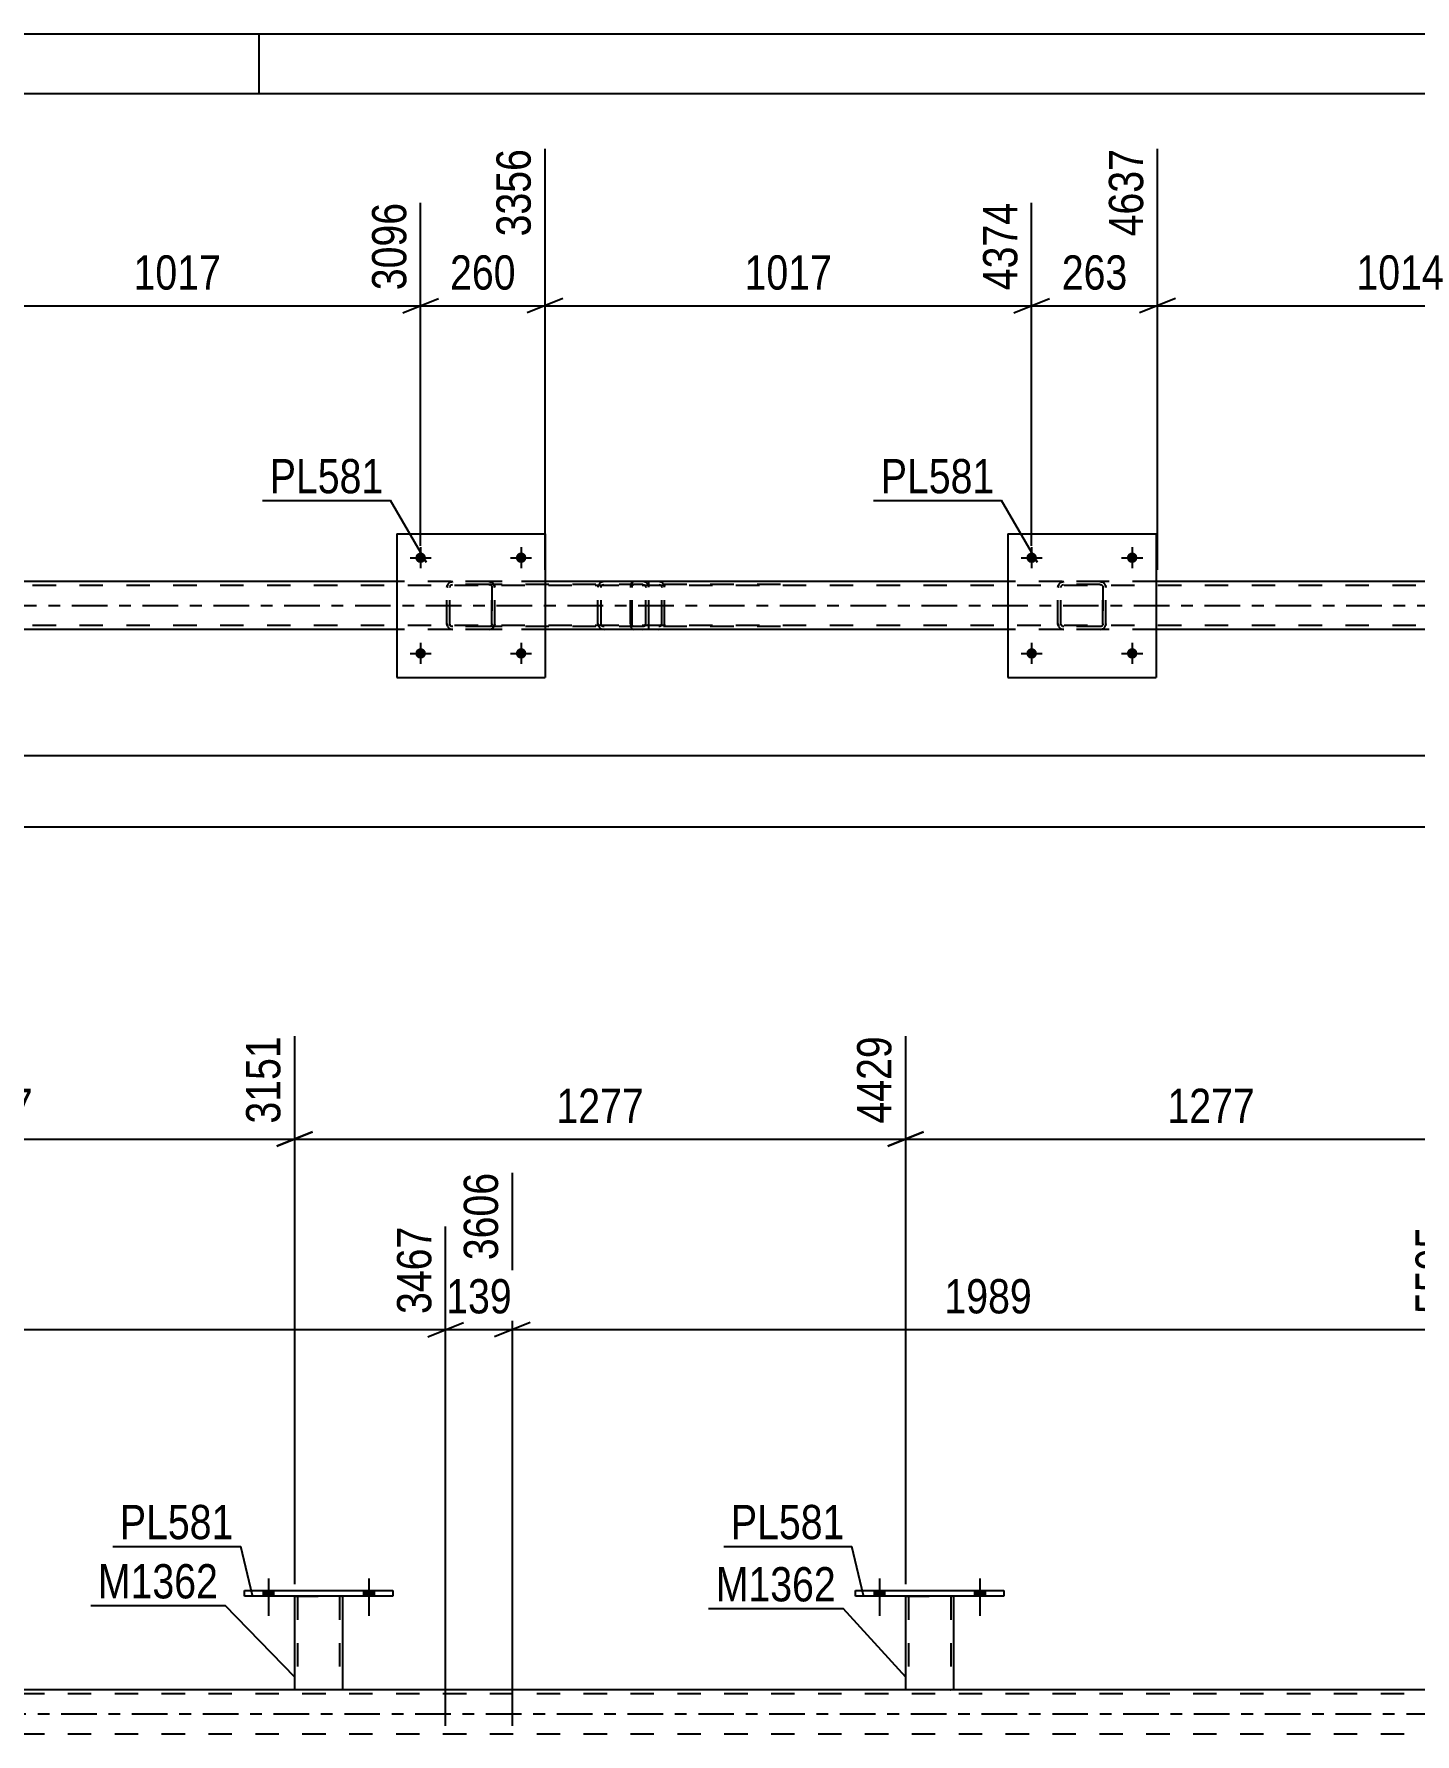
# Model space of a CAD drawing. Header units: millimetres. Extents: x 0 to 841, y 0 to 594.
# Drawn here: x 192.2 to 307.6, y 451.9 to 594 of the extents above; entities that cross this region are included whole.
import ezdxf

# ---------------------------------------------------------------- set-up
doc = ezdxf.new("R2010")
doc.units = ezdxf.units.MM
doc.linetypes.add('DXK_LINE_DOT2', pattern=[3.9198, 1.9599, -1.9599])
doc.linetypes.add('DXK_LINE_DOT3', pattern=[5.9187, 2.979, -0.9799, 0.9799, -0.9799])
doc.styles.add('Arial Narrow', font='ARIALN.TTF', dxfattribs={"height": 0.2})

# ---------------------------------------------------------------- blocks, each defined once
blk = doc.blocks.new('Unknown-232924716-1133 - 28920')
at = {"color": 5, "linetype": 'Continuous'}
for p, q in [((841, 594), (0, 594)), ((211, 589), (211, 594)), ((836, 589), (5, 589))]:
    blk.add_line(p, q, dxfattribs=at)
blk = doc.blocks.new('Part-232924716-2103 - 2062')
at = {"color": 7, "linetype": 'DXK_LINE_DOT2'}
for p, q in [((762.38, 547.89), (100.63, 547.89)), ((234.89, 548.21), (222.49, 548.21)), ((285.97, 548.21), (273.57, 548.21)), ((762.38, 544.53), (100.63, 544.53)), ((234.89, 544.21), (222.49, 544.21)), ((285.97, 544.21), (273.57, 544.21))]:
    blk.add_line(p, q, dxfattribs=at)
at = {"color": 2, "linetype": 'Continuous'}
for p, q in [((222.49, 548.21), (183.81, 548.21)), ((273.57, 548.21), (234.89, 548.21)), ((324.65, 548.21), (285.97, 548.21)), ((222.49, 544.21), (183.81, 544.21)), ((273.57, 544.21), (234.89, 544.21)), ((324.65, 544.21), (285.97, 544.21))]:
    blk.add_line(p, q, dxfattribs=at)
at = {"color": 7, "linetype": 'DXK_LINE_DOT3'}
blk.add_line((100.63, 546.21), (762.38, 546.21), dxfattribs=at)
blk = doc.blocks.new('Part-232924716-2172 - 2062')
at = {"color": 7, "linetype": 'DXK_LINE_DOT2'}
for p, q in [((243.06, 548.21), (227.93, 548.21)), ((243.06, 547.97), (227.93, 547.97)), ((239.34, 547.87), (239.31, 547.73)), ((239.31, 544.69), (239.31, 547.73)), ((239.35, 547.92), (239.34, 547.87)), ((239.57, 547.73), (239.59, 547.82)), ((239.57, 544.69), (239.57, 547.73)), ((239.59, 547.82), (239.64, 547.9)), ((239.83, 548.21), (239.63, 548.18)), ((239.64, 547.9), (239.73, 547.95)), ((239.73, 547.95), (239.83, 547.97)), ((243.26, 548.18), (243.06, 548.21)), ((243.06, 547.97), (243.16, 547.95)), ((243.16, 547.95), (243.24, 547.9)), ((243.24, 547.9), (243.3, 547.82)), ((243.3, 547.82), (243.32, 547.73)), ((243.32, 544.69), (243.32, 547.73)), ((243.54, 547.87), (243.53, 547.92)), ((243.57, 547.73), (243.54, 547.87)), ((243.57, 544.69), (243.57, 547.73)), ((243.06, 544.45), (227.93, 544.45)), ((239.31, 544.69), (239.33, 544.61)), ((239.33, 544.61), (239.35, 544.51)), ((239.58, 544.63), (239.57, 544.69)), ((239.59, 544.6), (239.58, 544.63)), ((239.64, 544.52), (239.59, 544.6)), ((239.73, 544.47), (239.64, 544.52)), ((239.83, 544.45), (239.73, 544.47)), ((243.16, 544.47), (243.06, 544.45)), ((243.24, 544.52), (243.16, 544.47)), ((243.3, 544.6), (243.24, 544.52)), ((243.3, 544.63), (243.32, 544.69)), ((243.3, 544.6), (243.3, 544.63)), ((243.53, 544.51), (243.55, 544.61)), ((243.55, 544.61), (243.57, 544.69)), ((243.06, 544.21), (227.93, 544.21)), ((239.63, 544.25), (239.83, 544.21)), ((243.06, 544.21), (243.26, 544.25))]:
    blk.add_line(p, q, dxfattribs=at)
for centre, start, end in [((239.81, 547.71), 110.7583, 155.68), ((243.08, 547.71), 24.32, 69.2417), ((239.81, 544.71), 204.32, 249.2417)]:
    blk.add_arc(centre, 0.496, start, end, dxfattribs=at)
blk = doc.blocks.new('Part-232924716-2186 - 2062')
at = {"color": 7, "linetype": 'DXK_LINE_DOT2'}
for p, q in [((242.04, 547.92), (242.02, 547.73)), ((242.02, 544.69), (242.02, 547.73)), ((242.1, 548.07), (242.04, 547.92)), ((242.19, 548.18), (242.1, 548.07)), ((242.16, 547.73), (242.17, 547.82)), ((242.16, 544.69), (242.16, 547.73)), ((242.17, 547.82), (242.2, 547.9)), ((242.29, 548.21), (242.19, 548.18)), ((242.2, 547.9), (242.24, 547.95)), ((242.24, 547.95), (242.29, 547.97)), ((254.58, 548.21), (242.29, 548.21)), ((254.58, 547.97), (242.29, 547.97)), ((243.57, 547.97), (243.57, 548.21)), ((244.58, 548.18), (244.39, 548.21)), ((244.39, 547.97), (244.48, 547.95)), ((244.48, 547.95), (244.56, 547.9)), ((244.56, 547.9), (244.62, 547.82)), ((244.62, 547.82), (244.64, 547.73)), ((244.64, 544.69), (244.64, 547.73)), ((244.86, 547.87), (244.85, 547.92)), ((244.89, 547.73), (244.86, 547.87)), ((244.89, 544.69), (244.89, 547.73)), ((242.02, 544.69), (242.04, 544.51)), ((242.04, 544.51), (242.1, 544.35)), ((242.17, 544.6), (242.16, 544.69)), ((242.2, 544.52), (242.17, 544.6)), ((242.24, 544.47), (242.2, 544.52)), ((242.29, 544.45), (242.24, 544.47)), ((254.58, 544.45), (242.29, 544.45)), ((243.57, 544.21), (243.57, 544.45)), ((244.48, 544.47), (244.39, 544.45)), ((244.56, 544.52), (244.48, 544.47)), ((244.62, 544.6), (244.56, 544.52)), ((244.62, 544.63), (244.64, 544.69)), ((244.62, 544.6), (244.62, 544.63)), ((244.85, 544.51), (244.87, 544.61)), ((244.87, 544.61), (244.89, 544.69)), ((242.1, 544.35), (242.19, 544.25)), ((242.19, 544.25), (242.29, 544.21)), ((254.58, 544.21), (242.29, 544.21)), ((244.39, 544.21), (244.58, 544.25))]:
    blk.add_line(p, q, dxfattribs=at)
blk.add_arc((244.4, 547.72), 0.492, 23.8494, 68.8059, dxfattribs=at)
blk = doc.blocks.new('Part-232924716-23510 - 2062')
at = {"color": 7, "linetype": 'DXK_LINE_DOT2'}
for p, q in [((277.77, 547.73), (277.81, 547.92)), ((277.81, 547.92), (277.77, 547.73)), ((277.77, 544.69), (277.77, 547.73)), ((277.77, 544.69), (277.77, 547.73)), ((278.01, 547.73), (278.03, 547.82)), ((278.01, 544.69), (278.01, 547.73)), ((278.01, 544.69), (278.01, 547.73)), ((278.03, 547.82), (278.08, 547.9)), ((278.07, 548.18), (278.25, 548.21)), ((278.25, 548.21), (278.07, 548.18)), ((278.08, 547.9), (278.16, 547.95)), ((278.16, 547.95), (278.25, 547.97)), ((281.29, 548.21), (278.25, 548.21)), ((281.29, 547.97), (278.25, 547.97)), ((281.29, 548.21), (281.47, 548.18)), ((281.47, 548.18), (281.29, 548.21)), ((281.29, 547.97), (281.38, 547.95)), ((281.38, 547.95), (281.46, 547.9)), ((281.46, 547.9), (281.51, 547.82)), ((281.51, 547.82), (281.53, 547.73)), ((281.53, 544.69), (281.53, 547.73)), ((281.53, 547.73), (281.53, 544.69)), ((281.73, 547.92), (281.77, 547.73)), ((281.77, 547.73), (281.73, 547.92)), ((281.77, 544.69), (281.77, 547.73)), ((281.77, 544.69), (281.77, 547.73)), ((277.81, 544.51), (277.77, 544.69)), ((277.77, 544.69), (277.81, 544.51)), ((278.03, 544.6), (278.01, 544.69)), ((278.08, 544.52), (278.03, 544.6)), ((278.16, 544.47), (278.08, 544.52)), ((278.25, 544.45), (278.16, 544.47)), ((281.29, 544.45), (278.25, 544.45)), ((281.38, 544.47), (281.29, 544.45)), ((281.46, 544.52), (281.38, 544.47)), ((281.51, 544.6), (281.46, 544.52)), ((281.53, 544.69), (281.51, 544.6)), ((281.77, 544.69), (281.73, 544.51)), ((281.73, 544.51), (281.77, 544.69)), ((278.25, 544.21), (278.07, 544.25)), ((278.07, 544.25), (278.25, 544.21)), ((281.29, 544.21), (278.25, 544.21)), ((281.47, 544.25), (281.29, 544.21)), ((281.29, 544.21), (281.47, 544.25))]:
    blk.add_line(p, q, dxfattribs=at)
at = {"color": 7, "linetype": 'DXK_LINE_DOT3'}
blk.add_line((279.77, 546.21), (279.77, 546.21), dxfattribs=at)
at = {"color": 7, "linetype": 'DXK_LINE_DOT2'}
for centre, start, end in [((278.25, 547.73), 112.5, 157.5), ((278.25, 547.73), 112.5, 157.5), ((281.29, 547.73), 22.5, 67.5), ((281.29, 547.73), 22.5, 67.5), ((278.25, 544.69), 202.5, 247.5), ((278.25, 544.69), 202.5, 247.5), ((281.29, 544.69), 292.5, 337.5), ((281.29, 544.69), 292.5, 337.5)]:
    blk.add_arc(centre, 0.48, start, end, dxfattribs=at)
blk = doc.blocks.new('Part-232924716-23511 - 2062')
at = {"color": 2, "linetype": 'Continuous'}
for p, q in [((273.57, 552.21), (273.57, 540.21)), ((273.57, 552.21), (285.97, 552.21)), ((285.97, 552.21), (285.97, 540.21)), ((273.57, 540.21), (285.97, 540.21))]:
    blk.add_line(p, q, dxfattribs=at)
blk = doc.blocks.new('Part-232924716-23512 - 2062')
at = {"color": 7, "linetype": 'DXK_LINE_DOT2'}
for p, q in [((226.69, 547.73), (226.73, 547.92)), ((226.73, 547.92), (226.69, 547.73)), ((226.69, 544.69), (226.69, 547.73)), ((226.69, 544.69), (226.69, 547.73)), ((226.93, 547.73), (226.95, 547.82)), ((226.93, 544.69), (226.93, 547.73)), ((226.93, 544.69), (226.93, 547.73)), ((226.95, 547.82), (227, 547.9)), ((226.99, 548.18), (227.17, 548.21)), ((227.17, 548.21), (226.99, 548.18)), ((227, 547.9), (227.08, 547.95)), ((227.08, 547.95), (227.17, 547.97)), ((230.21, 548.21), (227.17, 548.21)), ((230.21, 547.97), (227.17, 547.97)), ((230.21, 548.21), (230.39, 548.18)), ((230.39, 548.18), (230.21, 548.21)), ((230.21, 547.97), (230.3, 547.95)), ((230.3, 547.95), (230.38, 547.9)), ((230.38, 547.9), (230.43, 547.82)), ((230.43, 547.82), (230.45, 547.73)), ((230.45, 544.69), (230.45, 547.73)), ((230.45, 547.73), (230.45, 544.69)), ((230.65, 547.92), (230.69, 547.73)), ((230.69, 547.73), (230.65, 547.92)), ((230.69, 544.69), (230.69, 547.73)), ((230.69, 544.69), (230.69, 547.73)), ((226.73, 544.51), (226.69, 544.69)), ((226.69, 544.69), (226.73, 544.51)), ((226.95, 544.6), (226.93, 544.69)), ((227, 544.52), (226.95, 544.6)), ((227.08, 544.47), (227, 544.52)), ((227.17, 544.45), (227.08, 544.47)), ((230.21, 544.45), (227.17, 544.45)), ((230.3, 544.47), (230.21, 544.45)), ((230.38, 544.52), (230.3, 544.47)), ((230.43, 544.6), (230.38, 544.52)), ((230.45, 544.69), (230.43, 544.6)), ((230.69, 544.69), (230.65, 544.51)), ((230.65, 544.51), (230.69, 544.69)), ((227.17, 544.21), (226.99, 544.25)), ((226.99, 544.25), (227.17, 544.21)), ((230.21, 544.21), (227.17, 544.21)), ((230.39, 544.25), (230.21, 544.21)), ((230.21, 544.21), (230.39, 544.25))]:
    blk.add_line(p, q, dxfattribs=at)
at = {"color": 7, "linetype": 'DXK_LINE_DOT3'}
blk.add_line((228.69, 546.21), (228.69, 546.21), dxfattribs=at)
at = {"color": 7, "linetype": 'DXK_LINE_DOT2'}
for centre, start, end in [((227.17, 547.73), 112.5, 157.5), ((227.17, 547.73), 112.5, 157.5), ((230.21, 547.73), 22.5, 67.5), ((230.21, 547.73), 22.5, 67.5), ((227.17, 544.69), 202.5, 247.5), ((227.17, 544.69), 202.5, 247.5), ((230.21, 544.69), 292.5, 337.5), ((230.21, 544.69), 292.5, 337.5)]:
    blk.add_arc(centre, 0.48, start, end, dxfattribs=at)
blk = doc.blocks.new('Part-232924716-23513 - 2062')
at = {"color": 2, "linetype": 'Continuous'}
for p, q in [((222.49, 552.21), (222.49, 540.21)), ((222.49, 552.21), (234.89, 552.21)), ((234.89, 552.21), (234.89, 540.21)), ((222.49, 540.21), (234.89, 540.21))]:
    blk.add_line(p, q, dxfattribs=at)
blk = doc.blocks.new('Bolt-232924716-23539 - 2062')
at = {"linetype": 'Continuous'}
for points in [[(276.01, 542.21, -1), (275.13, 542.21, -1)], [(284.41, 542.21, -1), (283.53, 542.21, -1)]]:
    blk.add_hatch(color=1, dxfattribs=at).paths.add_polyline_path(points)
at = {"color": 1, "linetype": 'Continuous'}
for p, q in [((275.57, 543.09), (275.57, 541.33)), ((283.97, 543.09), (283.97, 541.33)), ((274.69, 542.21), (276.45, 542.21)), ((283.09, 542.21), (284.85, 542.21))]:
    blk.add_line(p, q, dxfattribs=at)
blk = doc.blocks.new('Bolt-232924716-23540 - 2062')
at = {"linetype": 'Continuous'}
for points in [[(276.01, 550.21, -1), (275.13, 550.21, -1)], [(284.41, 550.21, -1), (283.53, 550.21, -1)]]:
    blk.add_hatch(color=1, dxfattribs=at).paths.add_polyline_path(points)
at = {"color": 1, "linetype": 'Continuous'}
for p, q in [((274.69, 550.21), (276.45, 550.21)), ((275.57, 551.09), (275.57, 549.33)), ((283.09, 550.21), (284.85, 550.21)), ((283.97, 551.09), (283.97, 549.33))]:
    blk.add_line(p, q, dxfattribs=at)
blk = doc.blocks.new('Bolt-232924716-23541 - 2062')
at = {"linetype": 'Continuous'}
for points in [[(224.93, 542.21, -1), (224.05, 542.21, -1)], [(233.33, 542.21, -1), (232.45, 542.21, -1)]]:
    blk.add_hatch(color=1, dxfattribs=at).paths.add_polyline_path(points)
at = {"color": 1, "linetype": 'Continuous'}
for p, q in [((224.49, 543.09), (224.49, 541.33)), ((232.89, 543.09), (232.89, 541.33)), ((223.61, 542.21), (225.37, 542.21)), ((232.01, 542.21), (233.77, 542.21))]:
    blk.add_line(p, q, dxfattribs=at)
blk = doc.blocks.new('Bolt-232924716-23542 - 2062')
at = {"linetype": 'Continuous'}
for points in [[(224.93, 550.21, -1), (224.05, 550.21, -1)], [(233.33, 550.21, -1), (232.45, 550.21, -1)]]:
    blk.add_hatch(color=1, dxfattribs=at).paths.add_polyline_path(points)
at = {"color": 1, "linetype": 'Continuous'}
for p, q in [((223.61, 550.21), (225.37, 550.21)), ((224.49, 551.09), (224.49, 549.33)), ((232.01, 550.21), (233.77, 550.21)), ((232.89, 551.09), (232.89, 549.33))]:
    blk.add_line(p, q, dxfattribs=at)
blk = doc.blocks.new('Part-232924716-2518 - 2334')
at = {"color": 7, "linetype": 'DXK_LINE_DOT2'}
for p, q in [((749.65, 455.22), (87.9, 455.22)), ((217.96, 455.54), (213.96, 455.54)), ((269.04, 455.54), (265.04, 455.54)), ((749.65, 451.86), (87.9, 451.86))]:
    blk.add_line(p, q, dxfattribs=at)
at = {"color": 2, "linetype": 'Continuous'}
for p, q in [((213.96, 455.54), (166.88, 455.54)), ((265.04, 455.54), (217.96, 455.54)), ((316.12, 455.54), (269.04, 455.54))]:
    blk.add_line(p, q, dxfattribs=at)
at = {"color": 7, "linetype": 'DXK_LINE_DOT3'}
blk.add_line((87.9, 453.54), (749.65, 453.54), dxfattribs=at)
blk = doc.blocks.new('Bolt-232924716-23905 - 2334')
at = {"linetype": 'Continuous'}
for points in [[(211.32, 463.38), (212.2, 463.38), (212.2, 463.86), (211.32, 463.86)], [(219.72, 463.38), (220.6, 463.38), (220.6, 463.86), (219.72, 463.86)]]:
    blk.add_hatch(color=1, dxfattribs=at).paths.add_polyline_path(points)
at = {"color": 1, "linetype": 'Continuous'}
for p, q in [((211.76, 464.86), (211.76, 461.74)), ((220.16, 464.86), (220.16, 461.74)), ((211.32, 463.86), (211.32, 463.38)), ((212.2, 463.86), (212.2, 463.38)), ((219.72, 463.86), (219.72, 463.38)), ((220.6, 463.86), (220.6, 463.38))]:
    blk.add_line(p, q, dxfattribs=at)
blk = doc.blocks.new('Bolt-232924716-23902 - 2334')
at = {"linetype": 'Continuous'}
for points in [[(262.4, 463.38), (263.28, 463.38), (263.28, 463.86), (262.4, 463.86)], [(270.8, 463.38), (271.68, 463.38), (271.68, 463.86), (270.8, 463.86)]]:
    blk.add_hatch(color=1, dxfattribs=at).paths.add_polyline_path(points)
at = {"color": 1, "linetype": 'Continuous'}
for p, q in [((262.84, 464.86), (262.84, 461.74)), ((271.24, 464.86), (271.24, 461.74)), ((262.4, 463.86), (262.4, 463.38)), ((263.28, 463.86), (263.28, 463.38)), ((270.8, 463.86), (270.8, 463.38)), ((271.68, 463.86), (271.68, 463.38))]:
    blk.add_line(p, q, dxfattribs=at)
blk = doc.blocks.new('Part-232924716-23874 - 2334')
at = {"color": 2, "linetype": 'Continuous'}
for p, q in [((260.84, 463.38), (260.84, 463.86)), ((260.84, 463.86), (273.24, 463.86)), ((273.24, 463.38), (260.84, 463.38)), ((273.24, 463.86), (273.24, 463.38))]:
    blk.add_line(p, q, dxfattribs=at)
blk = doc.blocks.new('Part-232924716-23873 - 2334')
at = {"color": 2, "linetype": 'Continuous'}
for p, q in [((265.04, 455.54), (265.04, 463.38)), ((269.04, 463.38), (269.04, 455.54)), ((269, 455.54), (265.04, 455.54)), ((269.04, 455.54), (269, 455.54))]:
    blk.add_line(p, q, dxfattribs=at)
at = {"color": 7, "linetype": 'DXK_LINE_DOT2'}
for p, q in [((265.04, 463.38), (269.04, 463.38)), ((265.04, 463.38), (265.04, 463.38)), ((265.04, 463.38), (265.04, 463.38)), ((265.28, 463.38), (265.28, 455.54)), ((268.8, 463.38), (268.8, 455.54)), ((269.04, 463.38), (269.04, 463.38)), ((269.04, 463.38), (269.04, 463.38)), ((268.78, 455.54), (268.8, 455.54))]:
    blk.add_line(p, q, dxfattribs=at)
blk = doc.blocks.new('Part-232924716-23875 - 2334')
at = {"color": 2, "linetype": 'Continuous'}
for p, q in [((213.96, 455.54), (213.96, 463.38)), ((217.96, 463.38), (217.96, 455.54)), ((217.92, 455.54), (213.96, 455.54)), ((217.96, 455.54), (217.92, 455.54))]:
    blk.add_line(p, q, dxfattribs=at)
at = {"color": 7, "linetype": 'DXK_LINE_DOT2'}
for p, q in [((213.96, 463.38), (217.96, 463.38)), ((213.96, 463.38), (213.96, 463.38)), ((213.96, 463.38), (213.96, 463.38)), ((214.2, 463.38), (214.2, 455.54)), ((217.72, 463.38), (217.72, 455.54)), ((217.96, 463.38), (217.96, 463.38)), ((217.96, 463.38), (217.96, 463.38)), ((217.7, 455.54), (217.72, 455.54))]:
    blk.add_line(p, q, dxfattribs=at)
blk = doc.blocks.new('Part-232924716-23876 - 2334')
at = {"color": 2, "linetype": 'Continuous'}
for p, q in [((209.76, 463.38), (209.76, 463.86)), ((209.76, 463.86), (222.16, 463.86)), ((222.16, 463.38), (209.76, 463.38)), ((222.16, 463.86), (222.16, 463.38))]:
    blk.add_line(p, q, dxfattribs=at)
blk = doc.blocks.new('Bolt-232924716-23903 - 2334')
at = {"linetype": 'Continuous'}
for points in [[(262.4, 463.38), (263.28, 463.38), (263.28, 463.86), (262.4, 463.86)], [(270.8, 463.38), (271.68, 463.38), (271.68, 463.86), (270.8, 463.86)]]:
    blk.add_hatch(color=1, dxfattribs=at).paths.add_polyline_path(points)
at = {"color": 1, "linetype": 'Continuous'}
for p, q in [((262.84, 464.86), (262.84, 461.74)), ((271.24, 464.86), (271.24, 461.74)), ((262.4, 463.86), (262.4, 463.38)), ((263.28, 463.86), (263.28, 463.38)), ((270.8, 463.86), (270.8, 463.38)), ((271.68, 463.86), (271.68, 463.38))]:
    blk.add_line(p, q, dxfattribs=at)
blk = doc.blocks.new('Bolt-232924716-23904 - 2334')
at = {"linetype": 'Continuous'}
for points in [[(211.32, 463.38), (212.2, 463.38), (212.2, 463.86), (211.32, 463.86)], [(219.72, 463.38), (220.6, 463.38), (220.6, 463.86), (219.72, 463.86)]]:
    blk.add_hatch(color=1, dxfattribs=at).paths.add_polyline_path(points)
at = {"color": 1, "linetype": 'Continuous'}
for p, q in [((211.76, 464.86), (211.76, 461.74)), ((220.16, 464.86), (220.16, 461.74)), ((211.32, 463.86), (211.32, 463.38)), ((212.2, 463.86), (212.2, 463.38)), ((219.72, 463.86), (219.72, 463.38)), ((220.6, 463.86), (220.6, 463.38))]:
    blk.add_line(p, q, dxfattribs=at)
blk = doc.blocks.new('StraightDimension-232924716-8908 - 2062')
at = {"color": 7, "linetype": 'Continuous'}
blk.add_line((100.63, 533.68), (799.5, 533.68), dxfattribs=at)
blk = doc.blocks.new('StraightDimension-232924716-26391 - 2062')
at = {"color": 7, "linetype": 'Continuous'}
blk.add_line((99.99, 527.71), (800.14, 527.71), dxfattribs=at)
blk = doc.blocks.new('StraightDimension-232924716-26425 - 2062')
at = {"color": 7, "linetype": 'Continuous'}
for p, q in [((286.09, 549.21), (286.09, 584.39)), ((326.65, 551.21), (326.65, 579.89)), ((287.59, 571.88), (284.59, 570.68)), ((325.15, 570.68), (328.15, 571.88)), ((286.09, 571.28), (326.65, 571.28))]:
    blk.add_line(p, q, dxfattribs=at)
at = {"color": 0}
blk.add_wipeout([(310.63, 572.03), (310.63, 576.23), (302.12, 576.23), (302.12, 572.03)], dxfattribs=at)
at = {"color": 3, "style": 'Arial Narrow'}
blk.add_text('1014', height=2.863, dxfattribs=at).set_placement((302.72, 572.63))
at = {"color": 0, "linetype": 'Continuous'}
blk.add_wipeout([(326.05, 580.49), (321.85, 580.49), (321.85, 571.98), (326.05, 571.98)], dxfattribs=at)
at = {"color": 3, "linetype": 'Continuous', "style": 'Arial Narrow'}
blk.add_text('5651', height=2.863, rotation=90.0002, dxfattribs=at).set_placement((325.45, 572.58))
blk = doc.blocks.new('StraightDimension-232924716-26426 - 2062')
at = {"color": 7, "linetype": 'Continuous'}
for p, q in [((286.09, 549.21), (286.09, 584.39)), ((275.57, 551.21), (275.57, 579.89)), ((274.07, 570.68), (277.07, 571.88)), ((287.59, 571.88), (284.59, 570.68)), ((275.57, 571.28), (286.09, 571.28))]:
    blk.add_line(p, q, dxfattribs=at)
at = {"color": 0}
blk.add_wipeout([(284.17, 572.03), (284.17, 576.23), (277.49, 576.23), (277.49, 572.03)], dxfattribs=at)
at = {"color": 3, "style": 'Arial Narrow'}
blk.add_text('263', height=2.863, dxfattribs=at).set_placement((278.09, 572.63))
at = {"color": 0, "linetype": 'Continuous'}
blk.add_wipeout([(285.49, 584.99), (281.29, 584.99), (281.29, 576.48), (285.49, 576.48)], dxfattribs=at)
at = {"color": 3, "linetype": 'Continuous', "style": 'Arial Narrow'}
blk.add_text('4637', height=2.863, rotation=90.0002, dxfattribs=at).set_placement((284.89, 577.08))
blk = doc.blocks.new('StraightDimension-232924716-26427 - 2062')
at = {"color": 7, "linetype": 'Continuous'}
for p, q in [((234.89, 549.21), (234.89, 584.39)), ((275.57, 551.21), (275.57, 579.89)), ((236.39, 571.88), (233.39, 570.68)), ((274.07, 570.68), (277.07, 571.88)), ((234.89, 571.28), (275.57, 571.28))]:
    blk.add_line(p, q, dxfattribs=at)
at = {"color": 0}
blk.add_wipeout([(259.49, 572.03), (259.49, 576.23), (250.97, 576.23), (250.97, 572.03)], dxfattribs=at)
at = {"color": 3, "style": 'Arial Narrow'}
blk.add_text('1017', height=2.863, dxfattribs=at).set_placement((251.57, 572.63))
at = {"color": 0, "linetype": 'Continuous'}
blk.add_wipeout([(274.97, 580.49), (270.77, 580.49), (270.77, 571.98), (274.97, 571.98)], dxfattribs=at)
at = {"color": 3, "linetype": 'Continuous', "style": 'Arial Narrow'}
blk.add_text('4374', height=2.863, rotation=90.0002, dxfattribs=at).set_placement((274.37, 572.58))
blk = doc.blocks.new('StraightDimension-232924716-26428 - 2062')
at = {"color": 7, "linetype": 'Continuous'}
for p, q in [((234.89, 549.21), (234.89, 584.39)), ((224.49, 551.21), (224.49, 579.89)), ((222.99, 570.68), (225.99, 571.88)), ((236.39, 571.88), (233.39, 570.68)), ((224.49, 571.28), (234.89, 571.28))]:
    blk.add_line(p, q, dxfattribs=at)
at = {"color": 0}
blk.add_wipeout([(233.03, 572.03), (233.03, 576.23), (226.35, 576.23), (226.35, 572.03)], dxfattribs=at)
at = {"color": 3, "style": 'Arial Narrow'}
blk.add_text('260', height=2.863, dxfattribs=at).set_placement((226.95, 572.63))
at = {"color": 0, "linetype": 'Continuous'}
blk.add_wipeout([(234.29, 584.99), (230.09, 584.99), (230.09, 576.48), (234.29, 576.48)], dxfattribs=at)
at = {"color": 3, "linetype": 'Continuous', "style": 'Arial Narrow'}
blk.add_text('3356', height=2.863, rotation=90.0002, dxfattribs=at).set_placement((233.69, 577.08))
blk = doc.blocks.new('StraightDimension-232924716-26429 - 2062')
at = {"color": 7, "linetype": 'Continuous'}
for p, q in [((183.81, 549.21), (183.81, 584.39)), ((224.49, 551.21), (224.49, 579.89)), ((185.31, 571.88), (182.31, 570.68)), ((222.99, 570.68), (225.99, 571.88)), ((183.81, 571.28), (224.49, 571.28))]:
    blk.add_line(p, q, dxfattribs=at)
at = {"color": 0}
blk.add_wipeout([(208.41, 572.03), (208.41, 576.23), (199.89, 576.23), (199.89, 572.03)], dxfattribs=at)
at = {"color": 3, "style": 'Arial Narrow'}
blk.add_text('1017', height=2.863, dxfattribs=at).set_placement((200.49, 572.63))
at = {"color": 0, "linetype": 'Continuous'}
blk.add_wipeout([(223.89, 580.49), (219.69, 580.49), (219.69, 571.98), (223.89, 571.98)], dxfattribs=at)
at = {"color": 3, "linetype": 'Continuous', "style": 'Arial Narrow'}
blk.add_text('3096', height=2.863, rotation=90.0002, dxfattribs=at).set_placement((223.29, 572.58))
blk = doc.blocks.new('StraightDimension-232924716-8203 - 2334')
at = {"color": 7, "linetype": 'Continuous'}
for p, q in [((232.16, 452.54), (232.16, 498.79)), ((311.72, 452.54), (311.72, 494.29)), ((233.66, 486.28), (230.66, 485.08)), ((310.22, 485.08), (313.22, 486.28)), ((232.16, 485.68), (311.72, 485.68))]:
    blk.add_line(p, q, dxfattribs=at)
at = {"color": 0}
blk.add_wipeout([(276.19, 486.43), (276.19, 490.63), (267.68, 490.63), (267.68, 486.43)], dxfattribs=at)
at = {"color": 3, "style": 'Arial Narrow'}
blk.add_text('1989', height=2.863, dxfattribs=at).set_placement((268.28, 487.03))
at = {"color": 0, "linetype": 'Continuous'}
blk.add_wipeout([(311.12, 494.89), (306.92, 494.89), (306.92, 486.38), (311.12, 486.38)], dxfattribs=at)
at = {"color": 3, "linetype": 'Continuous', "style": 'Arial Narrow'}
blk.add_text('5595', height=2.863, rotation=90.0002, dxfattribs=at).set_placement((310.52, 486.98))
blk = doc.blocks.new('StraightDimension-232924716-30156 - 2334')
at = {"color": 7, "linetype": 'Continuous'}
for p, q in [((162.88, 464.38), (162.88, 510.21)), ((213.96, 464.38), (213.96, 510.21)), ((164.38, 502.2), (161.38, 501)), ((212.46, 501), (215.46, 502.2)), ((162.88, 501.6), (213.96, 501.6))]:
    blk.add_line(p, q, dxfattribs=at)
at = {"color": 0}
blk.add_wipeout([(192.67, 502.35), (192.67, 506.55), (184.16, 506.55), (184.16, 502.35)], dxfattribs=at)
at = {"color": 3, "style": 'Arial Narrow'}
blk.add_text('1277', height=2.863, dxfattribs=at).set_placement((184.76, 502.95))
at = {"color": 0, "linetype": 'Continuous'}
blk.add_wipeout([(213.36, 510.81), (209.16, 510.81), (209.16, 502.3), (213.36, 502.3)], dxfattribs=at)
at = {"color": 3, "linetype": 'Continuous', "style": 'Arial Narrow'}
blk.add_text('3151', height=2.863, rotation=90.0002, dxfattribs=at).set_placement((212.76, 502.9))
blk = doc.blocks.new('StraightDimension-232924716-30155 - 2334')
at = {"color": 7, "linetype": 'Continuous'}
for p, q in [((213.96, 464.38), (213.96, 510.21)), ((265.04, 464.38), (265.04, 510.21)), ((215.46, 502.2), (212.46, 501)), ((263.54, 501), (266.54, 502.2)), ((213.96, 501.6), (265.04, 501.6))]:
    blk.add_line(p, q, dxfattribs=at)
at = {"color": 0}
blk.add_wipeout([(243.76, 502.35), (243.76, 506.55), (235.24, 506.55), (235.24, 502.35)], dxfattribs=at)
at = {"color": 3, "style": 'Arial Narrow'}
blk.add_text('1277', height=2.863, dxfattribs=at).set_placement((235.84, 502.95))
at = {"color": 0, "linetype": 'Continuous'}
blk.add_wipeout([(264.44, 510.81), (260.24, 510.81), (260.24, 502.3), (264.44, 502.3)], dxfattribs=at)
at = {"color": 3, "linetype": 'Continuous', "style": 'Arial Narrow'}
blk.add_text('4429', height=2.863, rotation=90.0002, dxfattribs=at).set_placement((263.84, 502.9))
blk = doc.blocks.new('StraightDimension-232924716-30154 - 2334')
at = {"color": 7, "linetype": 'Continuous'}
for p, q in [((265.04, 464.38), (265.04, 510.21)), ((316.12, 464.38), (316.12, 510.21)), ((266.54, 502.2), (263.54, 501)), ((314.62, 501), (317.62, 502.2)), ((265.04, 501.6), (316.12, 501.6))]:
    blk.add_line(p, q, dxfattribs=at)
at = {"color": 0}
blk.add_wipeout([(294.84, 502.35), (294.84, 506.55), (286.32, 506.55), (286.32, 502.35)], dxfattribs=at)
at = {"color": 3, "style": 'Arial Narrow'}
blk.add_text('1277', height=2.863, dxfattribs=at).set_placement((286.92, 502.95))
at = {"color": 0, "linetype": 'Continuous'}
blk.add_wipeout([(315.52, 510.81), (311.32, 510.81), (311.32, 502.3), (315.52, 502.3)], dxfattribs=at)
at = {"color": 3, "linetype": 'Continuous', "style": 'Arial Narrow'}
blk.add_text('5706', height=2.863, rotation=90.0002, dxfattribs=at).set_placement((314.92, 502.9))
blk = doc.blocks.new('StraightDimension-232924716-8204 - 2334')
at = {"color": 7, "linetype": 'Continuous'}
for p, q in [((232.16, 452.54), (232.16, 498.79)), ((226.58, 452.54), (226.58, 494.29)), ((225.08, 485.08), (228.08, 486.28)), ((233.66, 486.28), (230.66, 485.08)), ((226.58, 485.68), (232.16, 485.68))]:
    blk.add_line(p, q, dxfattribs=at)
at = {"color": 0}
blk.add_wipeout([(232.71, 486.43), (232.71, 490.63), (226.03, 490.63), (226.03, 486.43)], dxfattribs=at)
at = {"color": 3, "style": 'Arial Narrow'}
blk.add_text('139', height=2.863, dxfattribs=at).set_placement((226.63, 487.03))
at = {"color": 0, "linetype": 'Continuous'}
blk.add_wipeout([(231.56, 499.39), (227.36, 499.39), (227.36, 490.88), (231.56, 490.88)], dxfattribs=at)
at = {"color": 3, "linetype": 'Continuous', "style": 'Arial Narrow'}
blk.add_text('3606', height=2.863, rotation=90.0002, dxfattribs=at).set_placement((230.96, 491.48))
blk = doc.blocks.new('StraightDimension-232924716-8205 - 2334')
at = {"color": 7, "linetype": 'Continuous'}
for p, q in [((147.02, 452.54), (147.02, 498.79)), ((226.58, 452.54), (226.58, 494.29)), ((148.52, 486.28), (145.52, 485.08)), ((225.08, 485.08), (228.08, 486.28)), ((147.02, 485.68), (226.58, 485.68))]:
    blk.add_line(p, q, dxfattribs=at)
at = {"color": 0}
blk.add_wipeout([(191.06, 486.43), (191.06, 490.63), (182.55, 490.63), (182.55, 486.43)], dxfattribs=at)
at = {"color": 3, "style": 'Arial Narrow'}
blk.add_text('1989', height=2.863, dxfattribs=at).set_placement((183.15, 487.03))
at = {"color": 0, "linetype": 'Continuous'}
blk.add_wipeout([(225.98, 494.89), (221.78, 494.89), (221.78, 486.38), (225.98, 486.38)], dxfattribs=at)
at = {"color": 3, "linetype": 'Continuous', "style": 'Arial Narrow'}
blk.add_text('3467', height=2.863, rotation=90.0002, dxfattribs=at).set_placement((225.38, 486.98))
blk = doc.blocks.new('Mark-232924716-27179 - 2062')
at = {"color": 0}
blk.add_wipeout([(272.46, 555.6), (272.46, 558.6), (262.96, 558.6), (262.96, 555.6)], dxfattribs=at)
blk.add_wipeout([(272.46, 555.6), (272.46, 558.6), (262.96, 558.6), (262.96, 555.6)], dxfattribs=at)
at = {"color": 30, "linetype": 'Continuous'}
for p in [(262.36, 555), (276.06, 549.8)]:
    blk.add_line(p, (273.06, 555), dxfattribs=at)
at = {"color": 3, "style": 'Arial Narrow'}
blk.add_text('PL581', height=2.863, dxfattribs=at).set_placement((262.96, 555.6))
blk = doc.blocks.new('Mark-232924716-27182 - 2062')
at = {"color": 0}
blk.add_wipeout([(221.38, 555.6), (221.38, 558.6), (211.88, 558.6), (211.88, 555.6)], dxfattribs=at)
blk.add_wipeout([(221.38, 555.6), (221.38, 558.6), (211.88, 558.6), (211.88, 555.6)], dxfattribs=at)
at = {"color": 30, "linetype": 'Continuous'}
for p in [(211.28, 555), (224.98, 549.8)]:
    blk.add_line(p, (221.98, 555), dxfattribs=at)
at = {"color": 3, "style": 'Arial Narrow'}
blk.add_text('PL581', height=2.863, dxfattribs=at).set_placement((211.88, 555.6))
blk = doc.blocks.new('Mark-232924716-28597 - 2334')
at = {"color": 0}
blk.add_wipeout([(207.56, 463.2), (207.56, 466.2), (197.51, 466.2), (197.51, 463.2)], dxfattribs=at)
blk.add_wipeout([(207.56, 463.2), (207.56, 466.2), (197.51, 466.2), (197.51, 463.2)], dxfattribs=at)
at = {"color": 30, "linetype": 'Continuous'}
for p in [(196.91, 462.6), (213.96, 456.62)]:
    blk.add_line(p, (208.16, 462.6), dxfattribs=at)
at = {"color": 3, "style": 'Arial Narrow'}
blk.add_text('M1362', height=2.863, dxfattribs=at).set_placement((197.51, 463.2))
blk = doc.blocks.new('Mark-232924716-28591 - 2334')
at = {"color": 0}
blk.add_wipeout([(259.21, 462.95), (259.21, 465.95), (249.16, 465.95), (249.16, 462.95)], dxfattribs=at)
blk.add_wipeout([(259.21, 462.95), (259.21, 465.95), (249.16, 465.95), (249.16, 462.95)], dxfattribs=at)
at = {"color": 30, "linetype": 'Continuous'}
for p in [(248.56, 462.35), (265.04, 456.62)]:
    blk.add_line(p, (259.81, 462.35), dxfattribs=at)
at = {"color": 3, "style": 'Arial Narrow'}
blk.add_text('M1362', height=2.863, dxfattribs=at).set_placement((249.16, 462.95))
blk = doc.blocks.new('Mark-232924716-28594 - 2334')
at = {"color": 0}
blk.add_wipeout([(259.93, 468.15), (259.93, 471.15), (250.43, 471.15), (250.43, 468.15)], dxfattribs=at)
blk.add_wipeout([(259.93, 468.15), (259.93, 471.15), (250.43, 471.15), (250.43, 468.15)], dxfattribs=at)
at = {"color": 30, "linetype": 'Continuous'}
for p in [(249.83, 467.55), (261.51, 463.44)]:
    blk.add_line(p, (260.53, 467.55), dxfattribs=at)
at = {"color": 3, "style": 'Arial Narrow'}
blk.add_text('PL581', height=2.863, dxfattribs=at).set_placement((250.43, 468.15))
blk = doc.blocks.new('Mark-232924716-28600 - 2334')
at = {"color": 0}
blk.add_wipeout([(208.85, 468.15), (208.85, 471.15), (199.35, 471.15), (199.35, 468.15)], dxfattribs=at)
blk.add_wipeout([(208.85, 468.15), (208.85, 471.15), (199.35, 471.15), (199.35, 468.15)], dxfattribs=at)
at = {"color": 30, "linetype": 'Continuous'}
for p in [(198.75, 467.55), (210.43, 463.44)]:
    blk.add_line(p, (209.45, 467.55), dxfattribs=at)
at = {"color": 3, "style": 'Arial Narrow'}
blk.add_text('PL581', height=2.863, dxfattribs=at).set_placement((199.35, 468.15))

msp = doc.modelspace()

# ---------------------------------------------------------------- block references
for name in ['Unknown-232924716-1133 - 28920', 'Part-232924716-23513 - 2062', 'Part-232924716-23511 - 2062', 'Part-232924716-2103 - 2062', 'Bolt-232924716-23542 - 2062', 'Bolt-232924716-23540 - 2062', 'Part-232924716-23512 - 2062', 'Part-232924716-2172 - 2062', 'Part-232924716-2186 - 2062', 'Part-232924716-23510 - 2062', 'Bolt-232924716-23541 - 2062', 'Bolt-232924716-23539 - 2062', 'Bolt-232924716-23905 - 2334', 'Bolt-232924716-23904 - 2334', 'Bolt-232924716-23902 - 2334', 'Bolt-232924716-23903 - 2334', 'Part-232924716-23876 - 2334', 'Part-232924716-23875 - 2334', 'Part-232924716-23874 - 2334', 'Part-232924716-23873 - 2334', 'Part-232924716-2518 - 2334']:
    msp.add_blockref(name, (0, 0))

# ---------------------------------------------------------------- next in the draw order: block references
for name in ['StraightDimension-232924716-26425 - 2062', 'StraightDimension-232924716-8908 - 2062', 'StraightDimension-232924716-30156 - 2334', 'StraightDimension-232924716-8203 - 2334']:
    msp.add_blockref(name, (0, 0))

# ---------------------------------------------------------------- next in the draw order: block references
for name in ['StraightDimension-232924716-26426 - 2062', 'StraightDimension-232924716-26391 - 2062', 'StraightDimension-232924716-30155 - 2334']:
    msp.add_blockref(name, (0, 0))

# ---------------------------------------------------------------- next in the draw order: block references
for name in ['StraightDimension-232924716-26427 - 2062', 'StraightDimension-232924716-30154 - 2334', 'StraightDimension-232924716-8204 - 2334']:
    msp.add_blockref(name, (0, 0))

# ---------------------------------------------------------------- next in the draw order: block references
for name in ['StraightDimension-232924716-26428 - 2062', 'Mark-232924716-27179 - 2062', 'StraightDimension-232924716-8205 - 2334', 'Mark-232924716-28591 - 2334']:
    msp.add_blockref(name, (0, 0))

# ---------------------------------------------------------------- next in the draw order: block references
for name in ['StraightDimension-232924716-26429 - 2062', 'Mark-232924716-28594 - 2334', 'Mark-232924716-28597 - 2334']:
    msp.add_blockref(name, (0, 0))

# ---------------------------------------------------------------- next in the draw order: block references
for name in ['Mark-232924716-27182 - 2062', 'Mark-232924716-28600 - 2334']:
    msp.add_blockref(name, (0, 0))

doc.saveas('drawing.dxf')
